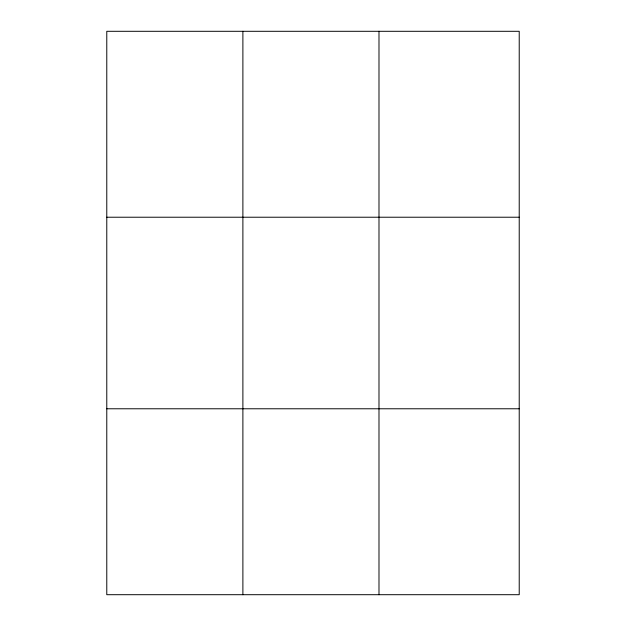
<?xml version="1.0" encoding="UTF-8"?>
<svg xmlns="http://www.w3.org/2000/svg" width="626" height="626" viewBox="0 0 626 626"><rect width="100%" height="100%" fill="white"/><g stroke="black" fill="none" stroke-linecap="round" stroke-linejoin="round"><path stroke-width="0.94" d="M242.888 594.7L242.888 31.3M378.988 594.7L378.988 31.3M519.22 217.222L519.22 31.3L106.78 31.3L106.78 594.7L519.22 594.7L519.22 217.222L106.78 217.222M106.78 408.778L519.22 408.778"/></g></svg>
